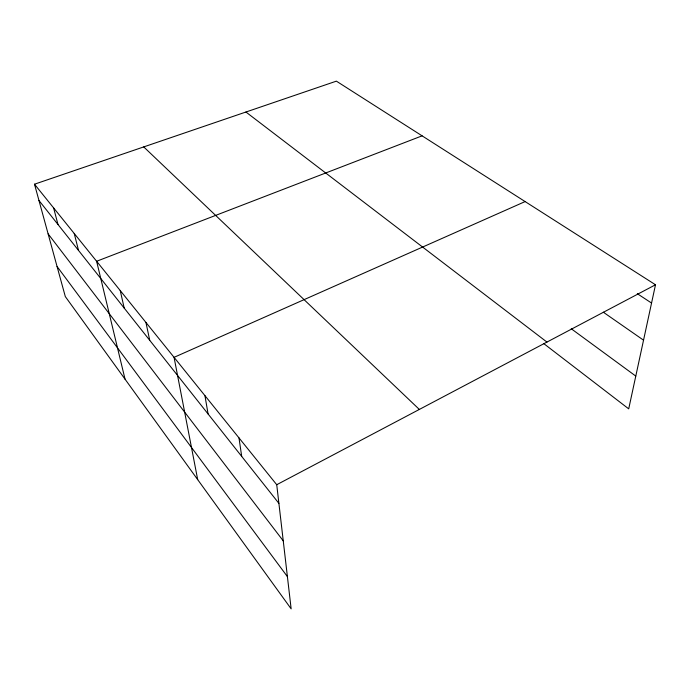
<?xml version="1.0" encoding="UTF-8"?>
<svg xmlns="http://www.w3.org/2000/svg" width="690" height="690" viewBox="0 0 690 690"><rect width="100%" height="100%" fill="white"/><g stroke="black" fill="none" stroke-linecap="round" stroke-linejoin="round"><path stroke-width="1.03" d="M34.5 184.204L276.733 484.716L291.146 608.856L65.317 296.588L34.5 184.204L336.375 81.144L655.5 284.772L628.711 408.86L543.711 343.568M276.733 484.716L655.5 284.772M525.107 201.575L174.061 357.342L197.702 479.645M422.099 135.844L96.617 261.269L125.037 379.155M637.31 293.69L651.55 303.048M603.319 312.199L643.537 340.17M571.251 328.759L635.783 376.085M245.925 112.022L546.946 342.076M143.736 146.91L419.339 409.437M38.968 200.497L278.898 503.364M48.119 233.867L283.245 540.848M57.063 266.487L287.402 576.616M53.596 207.888L57.986 224.5M74.235 233.496L78.531 250.436M120.233 290.559L124.217 308.111M145.944 322.463L149.721 340.299M204.93 395.637L208.087 413.974M238.982 437.883L241.698 456.409"/></g></svg>
